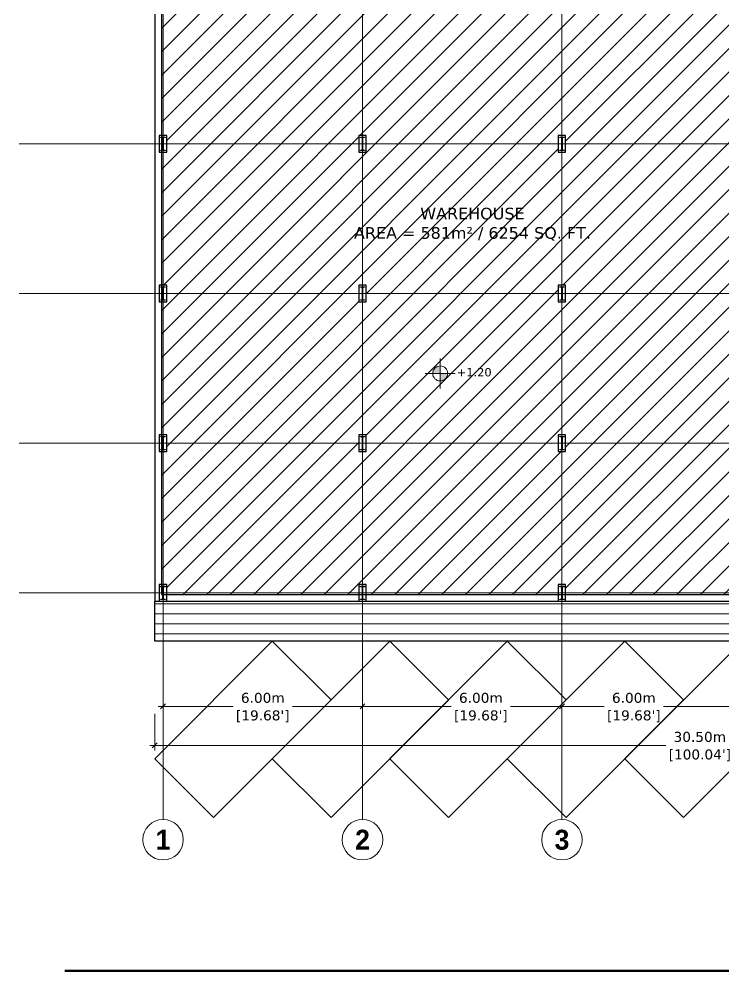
# Model space of a CAD drawing. Header units: metres. Extents: x 587 to 1372, y 780 to 1385.
# Drawn here: x 1230.65 to 1251.86, y 864.36 to 892.98 of the extents above; entities that cross this region are included whole.
import ezdxf
from ezdxf.enums import TextEntityAlignment as Align

# ---------------------------------------------------------------- set-up
doc = ezdxf.new("R2010")
doc.units = ezdxf.units.M
doc.linetypes.add('CONTINOUS', pattern=[0])
doc.layers.get('DEFPOINTS').update_dxf_attribs({"lineweight": 5})
doc.layers.add('A-AREAS_NOPLOT', color=50, linetype='Continuous', lineweight=5, plot=False)
for name, color, linetype, lineweight in [('A-FLOOR', 62, 'Continuous', 30), ('A-TEXT', 3, 'CONTINOUS', 9), ('A-WALLS', 1, 'Continuous', 25), ('E-0 ELEVATION_SECTION', 2, 'Continuous', 50), ('ST-GRID DIMS', 7, 'Continuous', 5), ('ST-GRID SYMBOLS', 202, 'Continuous', 5)]:
    doc.layers.add(name, color=color, linetype=linetype, lineweight=lineweight)
doc.layers.add('SP_BUILDINGS_NEW_HATCH', color=9, linetype='Continuous', lineweight=13, true_color=0x808080, transparency=0.5)
doc.layers.add('ST-COLUMNS', color=2, linetype='Continuous')
doc.layers.add('ST-STRUCTURE GRID', color=7, linetype='Continuous', lineweight=5, true_color=0x969696)
doc.styles.add('details dims', font='verdana.ttf', dxfattribs={"height": 0.125})
doc.styles.add('mg-arial-anno in S dims', font='verdana.ttf', dxfattribs={"height": 0.3})
doc.styles.add('STRUCTURE TEXT', font='GOTHICB.TTF', dxfattribs={"height": 0.125})
doc.dimstyles.new('MGC Dims SMALL', dxfattribs={"dimtxt": 0.3, "dimasz": 0.15, "dimexe": 0.15, "dimexo": 0.15, "dimgap": 0, "dimtad": 0, "dimzin": 0, "dimdsep": 46, "dimtxsty": 'mg-arial-anno in S dims', "dimblk": 'OBLIQUE', "dimcen": 0.15, "dimdle": 0.15, "dimclrd": 256, "dimclre": 256, "dimclrt": 256, "dimadec": 0, "dimazin": 0, "dimtfac": 1, "dimtofl": 0, "dimtmove": 2, "dimatfit": 2, "dimldrblk": 'OPEN90', "dimfxl": 1, "dimtolj": 1, "dimtzin": 0, "dimlwd": -1, "dimlwe": -1, "dimarcsym": 0})

# ---------------------------------------------------------------- blocks, each defined once
blk = doc.blocks.new('*U183')
at = {"ltscale": 0.05}
blk.add_line((0, 12), (0, 99.57), dxfattribs=at)
blk.add_circle((0, 0), 12, dxfattribs=at)
at = {"ltscale": 0.05, "style": 'STRUCTURE TEXT'}
blk.add_attdef('GRID_NO', text='', height=15, dxfattribs=at).set_placement((0, 0), align=Align.MIDDLE)
blk = doc.blocks.new('_Oblique')
at = {"color": 0, "linetype": 'ByBlock', "lineweight": -2}
blk.add_line((-0.5, -0.5), (0.5, 0.5), dxfattribs=at)
blk = doc.blocks.new('*D168')
at = {"layer": 'DEFPOINTS', "color": 0, "transparency": 16777216}
for p in [(1246.985, 873.366), (1252.985, 873.366), (1246.985, 872.314)]:
    blk.add_point(p, dxfattribs=at)
at = {"layer": 'ST-GRID DIMS', "transparency": 16777216}
for p, q in [((1246.985, 873.216), (1246.985, 872.164)), ((1252.985, 873.216), (1252.985, 872.164)), ((1246.835, 872.314), (1248.254, 872.314)), ((1253.135, 872.314), (1250.043, 872.314))]:
    blk.add_line(p, q, dxfattribs=at)
at = {"layer": 'ST-GRID DIMS', "transparency": 16777216, "xscale": 0.15, "yscale": 0.15, "zscale": 0.15, "rotation": 180}
blk.add_blockref('_Oblique', (1246.985, 872.314), dxfattribs=at)
at = {"layer": 'ST-GRID DIMS', "transparency": 16777216, "xscale": 0.15, "yscale": 0.15, "zscale": 0.15}
blk.add_blockref('_Oblique', (1252.985, 872.314), dxfattribs=at)
at = {"layer": 'ST-GRID DIMS', "transparency": 16777216, "char_height": 0.3, "attachment_point": 5, "style": 'mg-arial-anno in S dims'}
for s, insert in [('\\A1;6.00m', (1249.148, 872.57)), ("\\A1;[19.68']", (1249.148, 872.018))]:
    blk.add_mtext(s, dxfattribs=dict(at, insert=insert))
blk = doc.blocks.new('_Open90')
at = {"color": 0, "linetype": 'ByBlock', "lineweight": -2}
for p, q in [((0, 0), (-1, 0)), ((-0.5, 0.5), (0, 0)), ((0, 0), (-0.5, -0.5))]:
    blk.add_line(p, q, dxfattribs=at)
blk = doc.blocks.new('*D169')
at = {"layer": 'DEFPOINTS', "color": 0, "transparency": 16777216}
for p in [(1240.985, 873.366), (1246.985, 873.366), (1240.985, 872.314)]:
    blk.add_point(p, dxfattribs=at)
at = {"layer": 'ST-GRID DIMS', "transparency": 16777216}
for p, q in [((1240.985, 873.216), (1240.985, 872.164)), ((1246.985, 873.216), (1246.985, 872.164)), ((1240.835, 872.314), (1243.652, 872.314)), ((1247.135, 872.314), (1245.44, 872.314))]:
    blk.add_line(p, q, dxfattribs=at)
at = {"layer": 'ST-GRID DIMS', "transparency": 16777216, "xscale": 0.15, "yscale": 0.15, "zscale": 0.15, "rotation": 180}
blk.add_blockref('_Oblique', (1240.985, 872.314), dxfattribs=at)
at = {"layer": 'ST-GRID DIMS', "transparency": 16777216, "xscale": 0.15, "yscale": 0.15, "zscale": 0.15}
blk.add_blockref('_Oblique', (1246.985, 872.314), dxfattribs=at)
at = {"layer": 'ST-GRID DIMS', "transparency": 16777216, "char_height": 0.3, "attachment_point": 5, "style": 'mg-arial-anno in S dims'}
for s, insert in [('\\A1;6.00m', (1244.546, 872.57)), ("\\A1;[19.68']", (1244.546, 872.018))]:
    blk.add_mtext(s, dxfattribs=dict(at, insert=insert))
blk = doc.blocks.new('*D170')
at = {"layer": 'DEFPOINTS', "color": 0, "transparency": 16777216}
for p in [(1234.985, 873.366), (1240.985, 873.366), (1234.985, 872.314)]:
    blk.add_point(p, dxfattribs=at)
at = {"layer": 'ST-GRID DIMS', "transparency": 16777216}
for p, q in [((1234.985, 873.216), (1234.985, 872.164)), ((1240.985, 873.216), (1240.985, 872.164)), ((1234.835, 872.314), (1237.091, 872.314)), ((1241.135, 872.314), (1238.879, 872.314))]:
    blk.add_line(p, q, dxfattribs=at)
at = {"layer": 'ST-GRID DIMS', "transparency": 16777216, "xscale": 0.15, "yscale": 0.15, "zscale": 0.15, "rotation": 180}
blk.add_blockref('_Oblique', (1234.985, 872.314), dxfattribs=at)
at = {"layer": 'ST-GRID DIMS', "transparency": 16777216, "xscale": 0.15, "yscale": 0.15, "zscale": 0.15}
blk.add_blockref('_Oblique', (1240.985, 872.314), dxfattribs=at)
at = {"layer": 'ST-GRID DIMS', "transparency": 16777216, "char_height": 0.3, "attachment_point": 5, "style": 'mg-arial-anno in S dims'}
for s, insert in [('\\A1;6.00m', (1237.985, 872.57)), ("\\A1;[19.68']", (1237.985, 872.018))]:
    blk.add_mtext(s, dxfattribs=dict(at, insert=insert))
blk = doc.blocks.new('*D144')
at = {"layer": 'DEFPOINTS', "color": 0, "transparency": 16777216}
for p in [(1234.735, 872.246), (1265.235, 872.246), (1234.735, 871.141)]:
    blk.add_point(p, dxfattribs=at)
at = {"layer": 'ST-GRID DIMS', "transparency": 16777216}
for p, q in [((1234.735, 872.096), (1234.735, 870.991)), ((1265.235, 872.096), (1265.235, 870.991)), ((1234.585, 871.141), (1250.107, 871.141)), ((1265.385, 871.141), (1252.158, 871.141))]:
    blk.add_line(p, q, dxfattribs=at)
at = {"layer": 'ST-GRID DIMS', "transparency": 16777216, "xscale": 0.15, "yscale": 0.15, "zscale": 0.15, "rotation": 180}
blk.add_blockref('_Oblique', (1234.735, 871.141), dxfattribs=at)
at = {"layer": 'ST-GRID DIMS', "transparency": 16777216, "xscale": 0.15, "yscale": 0.15, "zscale": 0.15}
blk.add_blockref('_Oblique', (1265.235, 871.141), dxfattribs=at)
at = {"layer": 'ST-GRID DIMS', "transparency": 16777216, "char_height": 0.3, "attachment_point": 5, "style": 'mg-arial-anno in S dims'}
for s, insert in [('\\A1;30.50m', (1251.133, 871.397)), ("\\A1;[100.04']", (1251.133, 870.844))]:
    blk.add_mtext(s, dxfattribs=dict(at, insert=insert))

msp = doc.modelspace()

# ---------------------------------------------------------------- hatches: boundary and pattern name
at = {"layer": 'A-TEXT', "transparency": 33554559}
h = msp.add_hatch(color=256, dxfattribs=at)
h.dxf.hatch_style = 1
h.paths.add_polyline_path([(1243.323, 882.548, 0.414214), (1243.098, 882.323), (1243.323, 882.323)])
h.paths.add_polyline_path([(1243.548, 882.323), (1243.323, 882.323), (1243.323, 882.098, 0.414214)])
at = {"layer": 'SP_BUILDINGS_NEW_HATCH', "transparency": 33554559}
h = msp.add_hatch(dxfattribs=at)
h.set_pattern_fill('_USER', color=256, scale=0.5, angle=45, pattern_type=0)
h.set_pattern_definition([(45, (0, 0), (-0.35355339, 0.35355339), [])])
h.paths.add_polyline_path([(1241.097, 906.976), (1240.872, 906.976), (1240.872, 907.476), (1241.097, 907.476), (1241.097, 911.476), (1240.872, 911.476), (1240.872, 911.776), (1235.097, 911.776), (1235.097, 911.476), (1234.935, 911.476), (1234.935, 909.004), (1236.235, 909.004), (1236.235, 904.897), (1236.185, 904.897), (1236.185, 904.839), (1236.135, 904.839), (1236.135, 904.897), (1235.035, 904.897), (1235.035, 904.839), (1234.985, 904.839), (1234.985, 904.897), (1234.935, 904.897), (1234.935, 902.976), (1235.097, 902.976), (1235.097, 902.476), (1234.935, 902.476), (1234.935, 898.476), (1235.097, 898.476), (1235.097, 898.301), (1236.544, 898.301), (1236.544, 898.151), (1235.097, 898.151), (1235.097, 897.976), (1234.935, 897.976), (1234.935, 893.976), (1235.097, 893.976), (1235.097, 893.476), (1234.935, 893.476), (1234.935, 889.476), (1235.097, 889.476), (1235.097, 888.976), (1234.935, 888.976), (1234.935, 884.976), (1235.097, 884.976), (1235.097, 884.476), (1234.935, 884.476), (1234.935, 880.476), (1235.097, 880.476), (1235.097, 879.976), (1234.935, 879.976), (1234.935, 875.976), (1235.097, 875.976), (1235.097, 875.676), (1240.872, 875.676), (1240.872, 875.976), (1241.097, 875.976), (1241.097, 875.676), (1246.872, 875.676), (1246.872, 875.976), (1247.097, 875.976), (1247.097, 875.676), (1252.872, 875.676), (1252.872, 875.976), (1252.91, 875.976), (1252.91, 879.976), (1252.872, 879.976), (1252.872, 880.476), (1253.097, 880.476), (1253.097, 880.026), (1258.872, 880.026), (1258.872, 880.476), (1259.097, 880.476), (1259.097, 879.976), (1259.06, 879.976), (1259.06, 875.976), (1259.097, 875.976), (1259.097, 875.676), (1264.872, 875.676), (1264.872, 875.976), (1265.038, 875.976), (1265.035, 876.476), (1265.235, 876.476), (1265.235, 879.476), (1265.035, 879.476), (1265.035, 880.113), (1264.735, 880.113), (1264.735, 880.338), (1265.035, 880.338), (1265.035, 880.976), (1265.235, 880.976), (1265.235, 883.976), (1265.035, 883.976), (1265.035, 884.613), (1264.735, 884.613), (1264.735, 884.838), (1265.035, 884.838), (1265.035, 885.476), (1265.235, 885.476), (1265.235, 888.476), (1265.035, 888.476), (1265.035, 889.113), (1264.735, 889.113), (1264.735, 889.338), (1265.035, 889.338), (1265.035, 889.976), (1265.235, 889.976), (1265.235, 892.976), (1265.035, 892.976), (1265.035, 893.613), (1264.735, 893.613), (1264.735, 893.838), (1265.035, 893.838), (1265.035, 894.357), (1256.756, 894.357), (1256.706, 894.357), (1254.806, 894.357), (1254.756, 894.357), (1254.275, 894.357), (1254.275, 894.457), (1254.656, 894.457), (1254.656, 894.657), (1256.9, 894.657), (1256.9, 894.457), (1260.422, 894.457), (1260.422, 894.507), (1260.363, 894.507), (1260.363, 894.557), (1260.422, 894.557), (1260.422, 896.401), (1256.987, 896.401), (1256.937, 896.401), (1256.937, 896.601), (1256.987, 896.601), (1257.037, 896.601), (1257.037, 898.051), (1256.987, 898.051), (1256.987, 898.101), (1257.037, 898.101), (1257.037, 898.151), (1254.86, 898.152), (1253.235, 898.152), (1253.235, 898.113), (1252.735, 898.113), (1252.735, 898.152), (1248.961, 898.152), (1248.961, 897.194), (1248.861, 897.194), (1248.861, 897.551), (1247.061, 897.551), (1247.061, 895.956), (1247.161, 895.956), (1247.767, 895.606, 0.131652), (1247.861, 895.956), (1247.961, 895.956), (1248.061, 895.956), (1248.667, 895.606, 0.131652), (1248.761, 895.956), (1248.861, 895.956), (1248.861, 896.294), (1248.961, 896.294), (1248.961, 894.457), (1253.375, 894.457), (1253.375, 894.357), (1246.911, 894.357), (1246.911, 898.113), (1246.735, 898.113), (1246.735, 898.151), (1241.235, 898.151), (1241.235, 898.114), (1240.735, 898.114), (1240.735, 898.151), (1239.044, 898.151), (1239.044, 898.301), (1240.735, 898.301), (1240.735, 898.339), (1241.097, 898.339), (1241.097, 902.476), (1240.872, 902.476), (1240.872, 902.976), (1241.097, 902.976)])
h.paths.add_polyline_path([(1237.316, 904.126, -1), (1236.866, 904.126, -1)], flags=16)
h.paths.add_polyline_path([(1240.872, 893.976), (1241.097, 893.976), (1241.097, 893.476), (1240.872, 893.476)], flags=16)
h.paths.add_polyline_path([(1240.922, 893.926), (1241.047, 893.926), (1241.047, 893.914), (1241.01, 893.914, 0.414214), (1240.989, 893.893), (1240.989, 893.559, 0.414214), (1241.01, 893.538), (1241.047, 893.538), (1241.047, 893.526), (1240.922, 893.526), (1240.922, 893.538), (1240.96, 893.538, 0.414214), (1240.981, 893.559), (1240.981, 893.893, 0.420805), (1240.96, 893.914), (1240.922, 893.914)], flags=0)
h.paths.add_polyline_path([(1246.872, 893.976), (1247.097, 893.976), (1247.097, 893.476), (1246.872, 893.476)], flags=16)
h.paths.add_polyline_path([(1246.922, 893.926), (1247.047, 893.926), (1247.047, 893.914), (1247.01, 893.914, 0.414214), (1246.989, 893.893), (1246.989, 893.559, 0.414214), (1247.01, 893.538), (1247.047, 893.538), (1247.047, 893.526), (1246.922, 893.526), (1246.922, 893.538), (1246.96, 893.538, 0.414214), (1246.981, 893.559), (1246.981, 893.893, 0.420805), (1246.96, 893.914), (1246.922, 893.914)], flags=0)
h.paths.add_polyline_path([(1240.872, 889.476), (1241.097, 889.476), (1241.097, 888.976), (1240.872, 888.976)], flags=16)
h.paths.add_polyline_path([(1240.922, 889.426), (1241.047, 889.426), (1241.047, 889.414), (1241.01, 889.414, 0.414214), (1240.989, 889.393), (1240.989, 889.059, 0.414214), (1241.01, 889.038), (1241.047, 889.038), (1241.047, 889.026), (1240.922, 889.026), (1240.922, 889.038), (1240.96, 889.038, 0.414214), (1240.981, 889.059), (1240.981, 889.393, 0.420805), (1240.96, 889.414), (1240.922, 889.414)], flags=0)
h.paths.add_polyline_path([(1252.872, 893.976), (1253.097, 893.976), (1253.097, 893.476), (1252.872, 893.476)], flags=16)
h.paths.add_polyline_path([(1246.872, 889.476), (1247.097, 889.476), (1247.097, 888.976), (1246.872, 888.976)], flags=16)
h.paths.add_polyline_path([(1252.922, 893.926), (1253.047, 893.926), (1253.047, 893.914), (1253.01, 893.914, 0.414214), (1252.989, 893.893), (1252.989, 893.559, 0.414214), (1253.01, 893.538), (1253.047, 893.538), (1253.047, 893.526), (1252.922, 893.526), (1252.922, 893.538), (1252.96, 893.538, 0.414214), (1252.981, 893.559), (1252.981, 893.893, 0.420805), (1252.96, 893.914), (1252.922, 893.914)], flags=0)
h.paths.add_polyline_path([(1246.922, 889.426), (1247.047, 889.426), (1247.047, 889.414), (1247.01, 889.414, 0.414214), (1246.989, 889.393), (1246.989, 889.059, 0.414214), (1247.01, 889.038), (1247.047, 889.038), (1247.047, 889.026), (1246.922, 889.026), (1246.922, 889.038), (1246.96, 889.038, 0.414214), (1246.981, 889.059), (1246.981, 889.393, 0.420805), (1246.96, 889.414), (1246.922, 889.414)], flags=0)
h.paths.add_polyline_path([(1255.624, 895.517, -1), (1256.074, 895.517, -1)], flags=16)
h.paths.add_polyline_path([(1240.872, 884.976), (1241.097, 884.976), (1241.097, 884.476), (1240.872, 884.476)], flags=16)
h.paths.add_polyline_path([(1240.922, 884.926), (1241.047, 884.926), (1241.047, 884.914), (1241.01, 884.914, 0.414214), (1240.989, 884.893), (1240.989, 884.559, 0.414214), (1241.01, 884.538), (1241.047, 884.538), (1241.047, 884.526), (1240.922, 884.526), (1240.922, 884.538), (1240.96, 884.538, 0.414214), (1240.981, 884.559), (1240.981, 884.893, 0.420805), (1240.96, 884.914), (1240.922, 884.914)], flags=0)
h.paths.add_polyline_path([(1252.872, 889.476), (1253.097, 889.476), (1253.097, 888.976), (1252.872, 888.976)], flags=16)
h.paths.add_polyline_path([(1252.922, 889.426), (1253.047, 889.426), (1253.047, 889.414), (1253.01, 889.414, 0.414214), (1252.989, 889.393), (1252.989, 889.059, 0.414214), (1253.01, 889.038), (1253.047, 889.038), (1253.047, 889.026), (1252.922, 889.026), (1252.922, 889.038), (1252.96, 889.038, 0.414214), (1252.981, 889.059), (1252.981, 889.393, 0.420805), (1252.96, 889.414), (1252.922, 889.414)], flags=0)
h.paths.add_polyline_path([(1246.872, 884.976), (1247.097, 884.976), (1247.097, 884.476), (1246.872, 884.476)], flags=16)
h.paths.add_polyline_path([(1246.922, 884.926), (1247.047, 884.926), (1247.047, 884.914), (1247.01, 884.914, 0.414214), (1246.989, 884.893), (1246.989, 884.559, 0.414214), (1247.01, 884.538), (1247.047, 884.538), (1247.047, 884.526), (1246.922, 884.526), (1246.922, 884.538), (1246.96, 884.538, 0.414214), (1246.981, 884.559), (1246.981, 884.893, 0.420805), (1246.96, 884.914), (1246.922, 884.914)], flags=0)
h.paths.add_polyline_path([(1258.872, 893.976), (1259.097, 893.976), (1259.097, 893.476), (1258.872, 893.476)], flags=16)
h.paths.add_polyline_path([(1258.922, 893.926), (1259.047, 893.926), (1259.047, 893.914), (1259.01, 893.914, 0.414214), (1258.989, 893.893), (1258.989, 893.559, 0.414214), (1259.01, 893.538), (1259.047, 893.538), (1259.047, 893.526), (1258.922, 893.526), (1258.922, 893.538), (1258.96, 893.538, 0.414214), (1258.981, 893.559), (1258.981, 893.893, 0.420805), (1258.96, 893.914), (1258.922, 893.914)], flags=0)
h.paths.add_polyline_path([(1243.548, 882.323, -1), (1243.098, 882.323, -1)], flags=16)
h.paths.add_polyline_path([(1252.872, 884.976), (1253.097, 884.976), (1253.097, 884.476), (1252.872, 884.476)], flags=16)
h.paths.add_polyline_path([(1252.922, 884.926), (1253.047, 884.926), (1253.047, 884.914), (1253.01, 884.914, 0.414214), (1252.989, 884.893), (1252.989, 884.559, 0.414214), (1253.01, 884.538), (1253.047, 884.538), (1253.047, 884.526), (1252.922, 884.526), (1252.922, 884.538), (1252.96, 884.538, 0.414214), (1252.981, 884.559), (1252.981, 884.893, 0.420805), (1252.96, 884.914), (1252.922, 884.914)], flags=0)
h.paths.add_polyline_path([(1258.872, 889.476), (1259.097, 889.476), (1259.097, 888.976), (1258.872, 888.976)], flags=16)
h.paths.add_polyline_path([(1240.872, 880.476), (1241.097, 880.476), (1241.097, 879.976), (1240.872, 879.976)], flags=16)
h.paths.add_polyline_path([(1258.922, 889.426), (1259.047, 889.426), (1259.047, 889.414), (1259.01, 889.414, 0.414214), (1258.989, 889.393), (1258.989, 889.059, 0.414214), (1259.01, 889.038), (1259.047, 889.038), (1259.047, 889.026), (1258.922, 889.026), (1258.922, 889.038), (1258.96, 889.038, 0.414214), (1258.981, 889.059), (1258.981, 889.393, 0.420805), (1258.96, 889.414), (1258.922, 889.414)], flags=0)
h.paths.add_polyline_path([(1240.922, 880.426), (1241.047, 880.426), (1241.047, 880.414), (1241.01, 880.414, 0.414214), (1240.989, 880.393), (1240.989, 880.059, 0.414214), (1241.01, 880.038), (1241.047, 880.038), (1241.047, 880.026), (1240.922, 880.026), (1240.922, 880.038), (1240.96, 880.038, 0.414214), (1240.981, 880.059), (1240.981, 880.393, 0.420805), (1240.96, 880.414), (1240.922, 880.414)], flags=0)
h.paths.add_polyline_path([(1246.872, 880.476), (1247.097, 880.476), (1247.097, 879.976), (1246.872, 879.976)], flags=16)
h.paths.add_polyline_path([(1246.922, 880.426), (1247.047, 880.426), (1247.047, 880.414), (1247.01, 880.414, 0.414214), (1246.989, 880.393), (1246.989, 880.059, 0.414214), (1247.01, 880.038), (1247.047, 880.038), (1247.047, 880.026), (1246.922, 880.026), (1246.922, 880.038), (1246.96, 880.038, 0.414214), (1246.981, 880.059), (1246.981, 880.393, 0.420805), (1246.96, 880.414), (1246.922, 880.414)], flags=0)
h.paths.add_polyline_path([(1258.872, 884.976), (1259.097, 884.976), (1259.097, 884.476), (1258.872, 884.476)], flags=16)
h.paths.add_polyline_path([(1258.922, 884.926), (1259.047, 884.926), (1259.047, 884.914), (1259.01, 884.914, 0.414214), (1258.989, 884.893), (1258.989, 884.559, 0.414214), (1259.01, 884.538), (1259.047, 884.538), (1259.047, 884.526), (1258.922, 884.526), (1258.922, 884.538), (1258.96, 884.538, 0.414214), (1258.981, 884.559), (1258.981, 884.893, 0.420805), (1258.96, 884.914), (1258.922, 884.914)], flags=0)
h.paths.add_polyline_path([(1261.679, 886.179, -1), (1262.129, 886.179, -1)], flags=16)
h.paths.add_polyline_path([(1243.721, 882.094), (1244.909, 882.094), (1244.909, 882.637), (1243.721, 882.637)], flags=24)
h.paths.add_polyline_path([(1237.489, 903.897), (1238.677, 903.897), (1238.677, 904.44), (1237.489, 904.44)], flags=24)
h.paths.add_polyline_path([(1262.302, 885.951), (1263.49, 885.951), (1263.49, 886.494), (1262.302, 886.494)], flags=24)
h.paths.add_polyline_path([(1256.247, 895.289), (1257.435, 895.289), (1257.435, 895.832), (1256.247, 895.832)], flags=24)
h = msp.add_hatch(dxfattribs=at)
h.set_pattern_fill('_USER', color=256, scale=0.3, pattern_type=0)
h.set_pattern_definition([(0, (0, 0), (0, 0.3), [])])
h.paths.add_polyline_path([(1240.985, 875.476), (1240.872, 875.476), (1234.985, 875.476), (1234.985, 874.276), (1240.985, 874.276)])
h.paths.add_polyline_path([(1246.985, 875.476), (1246.872, 875.476), (1240.985, 875.476), (1240.985, 874.276), (1246.985, 874.276)])
h.paths.add_polyline_path([(1252.872, 875.476), (1246.985, 875.476), (1246.985, 874.276), (1252.872, 874.276)])
h.paths.add_polyline_path([(1255.018, 875.476), (1254.992, 875.476), (1253.097, 875.476), (1252.985, 875.476), (1252.985, 874.276), (1258.985, 874.276), (1258.985, 875.476), (1258.872, 875.476), (1256.947, 875.476), (1256.947, 874.514), (1256.921, 874.514), (1256.921, 874.514, -0.408039), (1255.98, 875.476, -0.4065), (1255.043, 874.514), (1255.043, 874.514), (1255.018, 874.514)])
h.paths.add_polyline_path([(1264.985, 875.476), (1264.872, 875.476), (1259.097, 875.476), (1259.097, 874.276), (1264.985, 874.276)])
h.paths.add_polyline_path([(1234.985, 875.476), (1234.872, 875.476), (1234.735, 875.476), (1234.735, 874.276), (1234.985, 874.276)])

# ---------------------------------------------------------------- linework, layer by layer
at = {"layer": 'A-AREAS_NOPLOT'}
msp.add_lwpolyline([(1234.935, 898.151), (1246.911, 898.151), (1246.911, 894.357), (1265.035, 894.358), (1265.04, 875.676), (1259.06, 875.676), (1259.06, 880.026), (1252.91, 880.026), (1252.91, 875.676), (1234.935, 875.676)], close=True, dxfattribs=at)
at = {"layer": 'A-FLOOR'}
msp.add_lwpolyline([(1265.235, 875.476), (1265.235, 874.276), (1234.735, 874.276), (1234.735, 875.476)], dxfattribs=at)
for points in [[(1234.735, 870.741), (1236.503, 868.973), (1240.038, 872.508), (1238.271, 874.276)], [(1238.271, 870.741), (1240.038, 868.973), (1243.574, 872.508), (1241.806, 874.276)], [(1241.806, 870.741), (1243.574, 868.973), (1247.109, 872.508), (1245.342, 874.276)], [(1245.342, 870.741), (1247.109, 868.973), (1250.645, 872.508), (1248.877, 874.276)], [(1248.877, 870.741), (1250.645, 868.973), (1254.181, 872.508), (1252.413, 874.276)]]:
    msp.add_lwpolyline(points, close=True, dxfattribs=at)
at = {"layer": 'A-TEXT'}
for q in [(1243.323, 882.773), (1242.873, 882.323), (1243.773, 882.323), (1243.323, 881.873)]:
    msp.add_line((1243.323, 882.323), q, dxfattribs=at)
msp.add_circle((1243.323, 882.323), 0.225, dxfattribs=at)
at = {"layer": 'A-WALLS'}
for points in [[(1234.735, 907.723), (1234.735, 875.476), (1253.097, 875.476)], [(1234.935, 907.723), (1234.935, 875.676), (1254.992, 875.676)]]:
    msp.add_lwpolyline(points, dxfattribs=at)
at = {"layer": 'E-0 ELEVATION_SECTION'}
msp.add_line((1266.987, 864.363), (1232.026, 864.363), dxfattribs=at)
at = {"layer": 'ST-COLUMNS'}
for points in [[(1235.097, 888.976), (1235.097, 889.476), (1234.872, 889.476), (1234.872, 888.976)], [(1241.097, 888.976), (1241.097, 889.476), (1240.872, 889.476), (1240.872, 888.976)], [(1247.097, 888.976), (1247.097, 889.476), (1246.872, 889.476), (1246.872, 888.976)], [(1235.097, 884.476), (1235.097, 884.976), (1234.872, 884.976), (1234.872, 884.476)], [(1241.097, 884.476), (1241.097, 884.976), (1240.872, 884.976), (1240.872, 884.476)], [(1247.097, 884.476), (1247.097, 884.976), (1246.872, 884.976), (1246.872, 884.476)], [(1235.097, 879.976), (1235.097, 880.476), (1234.872, 880.476), (1234.872, 879.976)], [(1241.097, 879.976), (1241.097, 880.476), (1240.872, 880.476), (1240.872, 879.976)], [(1247.097, 879.976), (1247.097, 880.476), (1246.872, 880.476), (1246.872, 879.976)], [(1235.097, 875.476), (1235.097, 875.976), (1234.872, 875.976), (1234.872, 875.476)], [(1241.097, 875.476), (1241.097, 875.976), (1240.872, 875.976), (1240.872, 875.476)], [(1247.097, 875.476), (1247.097, 875.976), (1246.872, 875.976), (1246.872, 875.476)]]:
    msp.add_lwpolyline(points, close=True, dxfattribs=at)
at = {"layer": 'ST-COLUMNS', "linetype": 'ByBlock'}
for points in [[(1235.047, 889.414), (1235.01, 889.414, 0.414214), (1234.989, 889.393), (1234.989, 889.059, 0.414214), (1235.01, 889.038), (1235.047, 889.038), (1235.047, 889.026), (1234.922, 889.026), (1234.922, 889.038), (1234.96, 889.038, 0.414214), (1234.981, 889.059), (1234.981, 889.393, 0.414214), (1234.96, 889.414), (1234.922, 889.414), (1234.922, 889.426), (1235.047, 889.426)], [(1241.047, 889.414), (1241.01, 889.414, 0.414214), (1240.989, 889.393), (1240.989, 889.059, 0.414214), (1241.01, 889.038), (1241.047, 889.038), (1241.047, 889.026), (1240.922, 889.026), (1240.922, 889.038), (1240.96, 889.038, 0.414214), (1240.981, 889.059), (1240.981, 889.393, 0.414214), (1240.96, 889.414), (1240.922, 889.414), (1240.922, 889.426), (1241.047, 889.426)], [(1247.047, 889.414), (1247.01, 889.414, 0.414214), (1246.989, 889.393), (1246.989, 889.059, 0.414214), (1247.01, 889.038), (1247.047, 889.038), (1247.047, 889.026), (1246.922, 889.026), (1246.922, 889.038), (1246.96, 889.038, 0.414214), (1246.981, 889.059), (1246.981, 889.393, 0.414214), (1246.96, 889.414), (1246.922, 889.414), (1246.922, 889.426), (1247.047, 889.426)], [(1235.047, 884.914), (1235.01, 884.914, 0.414214), (1234.989, 884.893), (1234.989, 884.559, 0.414214), (1235.01, 884.538), (1235.047, 884.538), (1235.047, 884.526), (1234.922, 884.526), (1234.922, 884.538), (1234.96, 884.538, 0.414214), (1234.981, 884.559), (1234.981, 884.893, 0.414214), (1234.96, 884.914), (1234.922, 884.914), (1234.922, 884.926), (1235.047, 884.926)], [(1241.047, 884.914), (1241.01, 884.914, 0.414214), (1240.989, 884.893), (1240.989, 884.559, 0.414214), (1241.01, 884.538), (1241.047, 884.538), (1241.047, 884.526), (1240.922, 884.526), (1240.922, 884.538), (1240.96, 884.538, 0.414214), (1240.981, 884.559), (1240.981, 884.893, 0.414214), (1240.96, 884.914), (1240.922, 884.914), (1240.922, 884.926), (1241.047, 884.926)], [(1247.047, 884.914), (1247.01, 884.914, 0.414214), (1246.989, 884.893), (1246.989, 884.559, 0.414214), (1247.01, 884.538), (1247.047, 884.538), (1247.047, 884.526), (1246.922, 884.526), (1246.922, 884.538), (1246.96, 884.538, 0.414214), (1246.981, 884.559), (1246.981, 884.893, 0.414214), (1246.96, 884.914), (1246.922, 884.914), (1246.922, 884.926), (1247.047, 884.926)], [(1235.047, 880.414), (1235.01, 880.414, 0.414214), (1234.989, 880.393), (1234.989, 880.059, 0.414214), (1235.01, 880.038), (1235.047, 880.038), (1235.047, 880.026), (1234.922, 880.026), (1234.922, 880.038), (1234.96, 880.038, 0.414214), (1234.981, 880.059), (1234.981, 880.393, 0.414214), (1234.96, 880.414), (1234.922, 880.414), (1234.922, 880.426), (1235.047, 880.426)], [(1241.047, 880.414), (1241.01, 880.414, 0.414214), (1240.989, 880.393), (1240.989, 880.059, 0.414214), (1241.01, 880.038), (1241.047, 880.038), (1241.047, 880.026), (1240.922, 880.026), (1240.922, 880.038), (1240.96, 880.038, 0.414214), (1240.981, 880.059), (1240.981, 880.393, 0.414214), (1240.96, 880.414), (1240.922, 880.414), (1240.922, 880.426), (1241.047, 880.426)], [(1247.047, 880.414), (1247.01, 880.414, 0.414214), (1246.989, 880.393), (1246.989, 880.059, 0.414214), (1247.01, 880.038), (1247.047, 880.038), (1247.047, 880.026), (1246.922, 880.026), (1246.922, 880.038), (1246.96, 880.038, 0.414214), (1246.981, 880.059), (1246.981, 880.393, 0.414214), (1246.96, 880.414), (1246.922, 880.414), (1246.922, 880.426), (1247.047, 880.426)], [(1235.047, 875.914), (1235.01, 875.914, 0.414214), (1234.989, 875.893), (1234.989, 875.559, 0.414214), (1235.01, 875.538), (1235.047, 875.538), (1235.047, 875.526), (1234.922, 875.526), (1234.922, 875.538), (1234.96, 875.538, 0.414214), (1234.981, 875.559), (1234.981, 875.893, 0.414214), (1234.96, 875.914), (1234.922, 875.914), (1234.922, 875.926), (1235.047, 875.926)], [(1241.047, 875.914), (1241.01, 875.914, 0.414214), (1240.989, 875.893), (1240.989, 875.559, 0.414214), (1241.01, 875.538), (1241.047, 875.538), (1241.047, 875.526), (1240.922, 875.526), (1240.922, 875.538), (1240.96, 875.538, 0.414214), (1240.981, 875.559), (1240.981, 875.893, 0.414214), (1240.96, 875.914), (1240.922, 875.914), (1240.922, 875.926), (1241.047, 875.926)], [(1247.047, 875.914), (1247.01, 875.914, 0.414214), (1246.989, 875.893), (1246.989, 875.559, 0.414214), (1247.01, 875.538), (1247.047, 875.538), (1247.047, 875.526), (1246.922, 875.526), (1246.922, 875.538), (1246.96, 875.538, 0.414214), (1246.981, 875.559), (1246.981, 875.893, 0.414214), (1246.96, 875.914), (1246.922, 875.914), (1246.922, 875.926), (1247.047, 875.926)]]:
    msp.add_lwpolyline(points, format="xyb", close=True, dxfattribs=at)
at = {"layer": 'ST-STRUCTURE GRID'}
for p, q in [((1234.985, 873.366), (1234.985, 923.062)), ((1240.985, 873.366), (1240.985, 923.062)), ((1246.985, 873.366), (1246.985, 923.062)), ((1230.651, 889.226), (1272.347, 889.226)), ((1230.651, 884.726), (1272.347, 884.726)), ((1230.651, 880.226), (1272.347, 880.226)), ((1230.651, 875.726), (1272.347, 875.726))]:
    msp.add_line(p, q, dxfattribs=at)

# ---------------------------------------------------------------- block references
at = {"layer": 'ST-GRID SYMBOLS'}
ref = msp.add_blockref('*U183', (1234.985, 868.308), dxfattribs=dict(at, xscale=-0.0508, yscale=0.0508, zscale=0.0508))
ref.add_attrib('GRID_NO', '1', dxfattribs={"layer": '0', "ltscale": 0.05, "height": 0.6, "style": 'STRUCTURE TEXT'}).set_placement((1234.985, 868.308), align=Align.MIDDLE_CENTER)
ref = msp.add_blockref('*U183', (1240.985, 868.308), dxfattribs=dict(at, xscale=-0.0508, yscale=0.0508, zscale=0.0508))
ref.add_attrib('GRID_NO', '2', dxfattribs={"layer": '0', "ltscale": 0.05, "height": 0.6, "style": 'STRUCTURE TEXT'}).set_placement((1240.985, 868.308), align=Align.MIDDLE_CENTER)
ref = msp.add_blockref('*U183', (1246.985, 868.308), dxfattribs=dict(at, xscale=-0.0508, yscale=0.0508, zscale=0.0508))
ref.add_attrib('GRID_NO', '3', dxfattribs={"layer": '0', "ltscale": 0.05, "height": 0.6, "style": 'STRUCTURE TEXT'}).set_placement((1246.985, 868.308), align=Align.MIDDLE_CENTER)

# ---------------------------------------------------------------- texts
at = {"layer": 'A-TEXT', "attachment_point": 1, "style": 'details dims'}
for s, width, gutter_width, insert, char_height in [('\\pxqc;WAREHOUSE\\PAREA = 581m² / 6254 SQ. FT.', 9.25374, 0.625, (1239.666, 887.305), 0.35), ('+1.20', 1.07473, 1.25, (1243.819, 882.484), 0.25)]:
    msp.add_mtext_dynamic_manual_height_columns(s, width=width, gutter_width=gutter_width, heights=[0], dxfattribs=dict(at, insert=insert, char_height=char_height))

# ---------------------------------------------------------------- dimensions: what is measured, and where the dimension line sits
at = {"layer": 'ST-GRID DIMS'}
dim = msp.add_linear_dim(base=(1234.985, 872.314), p1=(1240.985, 873.366), p2=(1234.985, 873.366), angle=180, dimstyle='MGC Dims SMALL', override={"dimgap": 0.1, "dimpost": 'm\\X'}, dxfattribs=at)
dim.commit()
dim.dimension.update_dxf_attribs({"geometry": '*D170', "text_midpoint": (1237.985, 872.314)})
for base, p1, p2, picture, middle, dimtype in [((1240.985, 872.314), (1246.985, 873.366), (1240.985, 873.366), '*D169', (1244.546, 872.314), 160), ((1246.985, 872.314), (1252.985, 873.366), (1246.985, 873.366), '*D168', (1249.148, 872.314), 160), ((1234.735, 871.141), (1265.235, 872.246), (1234.735, 872.246), '*D144', (1251.133, 871.141), 161)]:
    dim = msp.add_linear_dim(base=base, p1=p1, p2=p2, angle=180, dimstyle='MGC Dims SMALL', override={"dimgap": 0.1, "dimpost": 'm\\X'}, dxfattribs=at)
    dim.commit()
    dim.dimension.update_dxf_attribs({"geometry": picture, "text_midpoint": middle, "dimtype": dimtype})

doc.saveas('drawing.dxf')
